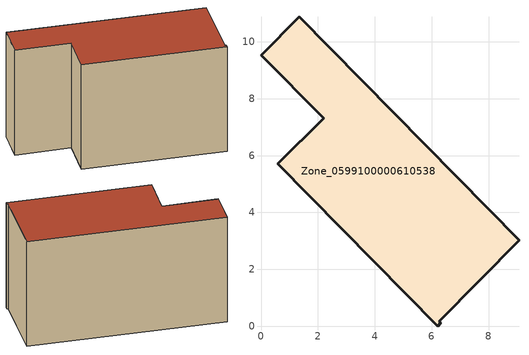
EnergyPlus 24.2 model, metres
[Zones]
Zone_0599100000610538
 floor ground (C_G): 9.07,3.02 6.27,0.17 6.32,0.12 6.21,0 0.59,5.71 2.21,7.31 0,9.53 1.35,10.88 z0
 wall outside (C_F): 6.27,0.17 9.07,3.02 1.35,10.88 0,9.53 2.21,7.31 0.59,5.71 6.21,0 6.32,0.12 6.27,0.17 z0:6.55
 roof outside (C_R): 6.21,0 6.32,0.12 6.27,0.17 9.07,3.02 1.35,10.88 0,9.53 2.21,7.31 0.59,5.71 z6.55
[BUILDING]
Pand.0599100000610538: North Axis=0; Terrain=City; Loads Convergence Tolerance Value=0.04; Temperature Convergence Tolerance Value=0.4; Solar Distribution=FullExterior; Maximum Number of Warmup Days=25; Minimum Number of Warmup Days=1
[Site:Location]
Rotterdam.The.Hague.AP_ZH_NLD Design_Conditions: Latitude=51.96; Longitude=4.45; Time Zone=1; Elevation=-4.5
[SITE:GROUNDTEMPERATURE:BUILDINGSURFACE]
18, 18, 18, 18, 18, 18, 18, 18, 18, 18, 18, 18
[MATERIAL] Thermal Absorptance=0.9; Solar Absorptance=0.7; Visible Absorptance=0.7
Name | Roughness | Thickness | Conductivity | Density | Specific Heat
G.TI.1946 | MediumSmooth | 0.15 | 1 | 540 | 1210
F.TI.1946 | Rough | 0.3 | 0.857143 | 1920 | 840
R.TI.1946 | MediumRough | 0.2 | 0.1 | 1500 | 1000
[CONSTRUCTION]
C_G: G.TI.1946
C_F: F.TI.1946
C_R: R.TI.1946
[ZONE]
Zone_0599100000610538: Type=1; Multiplier=1; Ceiling Height=Autocalculate; Volume=Autocalculate; Floor Area=autocalculate; Part of Total Floor Area=Yes
[ZONEINFILTRATION:DESIGNFLOWRATE]
Infil_Zone_0599100000610538: Zone or ZoneList or Space or SpaceList=Zone_0599100000610538; Schedule=AlwaysOn; Design Flow Rate Calculation Method=Flow/Area; Flow Rate per Floor Area=0.003; Constant Term Coefficient=1; Temperature Term Coefficient=0; Velocity Term Coefficient=0; Velocity Squared Term Coefficient=0
[HVACTEMPLATE:ZONE:IDEALLOADSAIRSYSTEM]
Zone_0599100000610538: Maximum Heating Supply Air Temperature=50; Minimum Cooling Supply Air Temperature=13; Maximum Heating Supply Air Humidity Ratio=0.0156; Minimum Cooling Supply Air Humidity Ratio=0.0077; Heating Limit=NoLimit; Cooling Limit=NoLimit; Dehumidification Control Type=ConstantSensibleHeatRatio; Cooling Sensible Heat Ratio=0.7; Dehumidification Setpoint=60; Humidification Control Type=None; Humidification Setpoint=30; Outdoor Air Method=None; Outdoor Air Flow Rate per Person=0.00944; Outdoor Air Flow Rate per Zone Floor Area=0; Outdoor Air Flow Rate per Zone=0; Demand Controlled Ventilation Type=None; Outdoor Air Economizer Type=NoEconomizer; Heat Recovery Type=None; Sensible Heat Recovery Effectiveness=0.7; Latent Heat Recovery Effectiveness=0.65
[ZONECONTROL:THERMOSTAT]
ThermostatControl_Zone_0599100000610538: Zone or ZoneList=Zone_0599100000610538; Control Type Schedule=DualSetpointControlType; Control 1=Thermostat_Zone_0599100000610538; Temperature Difference Between Cutout And Setpoint=0
[THERMOSTATSETPOINT:DUALSETPOINT]
Thermostat_Zone_0599100000610538: Heating Setpoint Temperature Schedule=HeatingSetpoint_Zone_0599100000610538; Cooling Setpoint Temperature Schedule=CoolingSetpoint_Zone_0599100000610538
[SCHEDULE:COMPACT]
HeatingSetpoint_Zone_0599100000610538: Through: 12/31, For: AllDays, Until: 24:00, 21
CoolingSetpoint_Zone_0599100000610538: Through: 12/31, For: AllDays, Until: 24:00, 24
DualSetpointControlType: Through: 12/31, For: AllDays, Until: 24:00, 4
AlwaysOn: Through: 12/31, For: AllDays, Until: 24:00, 1
